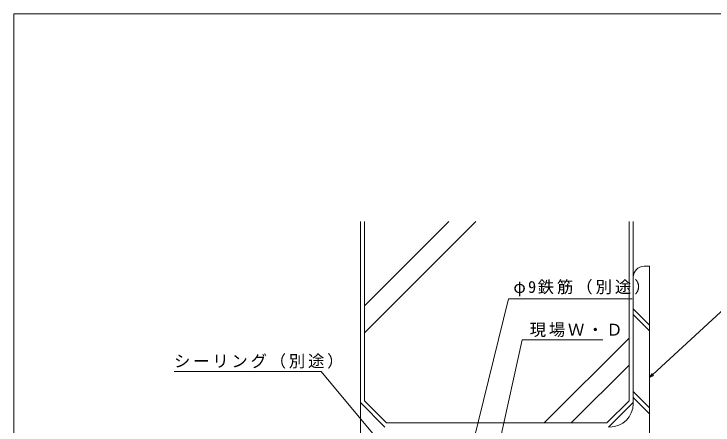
# Model space of a CAD drawing. Units: millimetres, scale not verified. Extents: x -594 to 539, y -420 to 386.
# Drawn here: x -590 to -333.7, y 231.2 to 382 of the extents above; entities that cross this region are included whole.
import ezdxf

# ---------------------------------------------------------------- set-up
doc = ezdxf.new("R2010")
doc.units = ezdxf.units.MM
doc.header["$LTSCALE"] = 2
for name, color, linetype, lineweight in [('0-1_YKK_ZWAK', 7, 'Continuous', 9), ('0-6_YKK_D', 6, 'Continuous', 9), ('0-7_YSS_K', 3, 'Continuous', 9), ('0-8_YSS_KE', 3, 'Continuous', 9)]:
    doc.layers.add(name, color=color, linetype=linetype, lineweight=lineweight)
doc.styles.add('ＭＳ ゴシック', font='')
doc.styles.get('ＭＳ ゴシック').set_extended_font_data('MS Gothic')

msp = doc.modelspace()

# ---------------------------------------------------------------- linework, layer by layer
at = {"layer": '0-1_YKK_ZWAK'}
for p in [(-590, -367.965), (510, 382.035)]:
    msp.add_line(p, (-590, 382.035), dxfattribs=at)
at = {"layer": '0-6_YKK_D'}
for p, q in [((-355.721, 249.707), (-316.233, 286.248)), ((-424.017, 215.257), (-408.624, 277.458)), ((-408.624, 277.458), (-363.364, 277.458)), ((-412.008, 224.836), (-403.61, 262.441)), ((-403.61, 262.441), (-374.03, 262.441)), ((-477.421, 250.859), (-531.321, 250.859)), ((-453.059, 221.722), (-477.421, 250.859)), ((-356.969, 248.553), (-356.03, 250.042)), ((-356.969, 248.553), (-355.721, 249.707)), ((-355.411, 249.373), (-356.969, 248.553))]:
    msp.add_line(p, q, dxfattribs=at)
at = {"layer": '0-7_YSS_K'}
for p, q in [((-461.469, 274.957), (-430.502, 305.924)), ((-461.469, 265.058), (-420.602, 305.924)), ((-461.469, 240.039), (-461.469, 305.924)), ((-364.469, 240.039), (-364.469, 305.924)), ((-358.969, 289.418), (-356.969, 289.418)), ((-362.969, 238.918), (-362.969, 285.418)), ((-362.969, 273.856), (-356.969, 267.856)), ((-362.969, 271.734), (-356.969, 265.734)), ((-395.613, 231.918), (-364.469, 263.063)), ((-385.714, 231.918), (-364.469, 253.163)), ((-362.969, 243.45), (-356.969, 237.45)), ((-362.969, 241.329), (-356.969, 235.329)), ((-462.969, 239.418), (-462.969, 27.918)), ((-461.469, 240.039), (-453.347, 231.918)), ((-372.59, 231.918), (-364.469, 240.039)), ((-453.347, 231.918), (-372.59, 231.918))]:
    msp.add_line(p, q, dxfattribs=at)
msp.add_lwpolyline([(-356.969, 289.418), (-356.969, 224.418), (-421.969, 224.418)], dxfattribs=at)
for centre, radius, start, end in [((-358.969, 285.418), 4, 90, 180), ((-371.469, 238.918), 8.5, 270, 0)]:
    msp.add_arc(centre, radius, start, end, dxfattribs=at)
at = {"layer": '0-8_YSS_KE'}
for p, q in [((-462.969, 239.418), (-462.969, 305.924)), ((-362.969, 239.418), (-362.969, 305.924)), ((-462.969, 239.418), (-453.969, 230.418)), ((-362.969, 239.418), (-371.969, 230.418))]:
    msp.add_line(p, q, dxfattribs=at)

# ---------------------------------------------------------------- texts
at = {"layer": '0-6_YKK_D', "color": 7, "char_height": 4.399, "attachment_point": 7, "style": 'ＭＳ ゴシック'}
for s, insert in [('\\T1.18;φ9鉄筋（別途）', (-406.884, 278.458)), ('\\T1.17;現場Ｗ・Ｄ', (-400.91, 263.441)), ('\\T1.17;シーリング（別途）', (-531.321, 251.859))]:
    msp.add_mtext(s, dxfattribs=dict(at, insert=insert))

doc.saveas('drawing.dxf')
